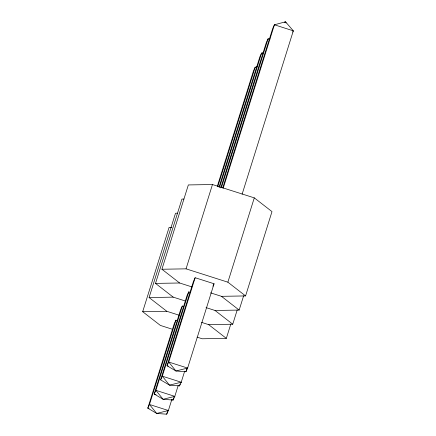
<?xml version="1.0" encoding="UTF-8"?>
<svg xmlns="http://www.w3.org/2000/svg" width="436" height="436" viewBox="0 0 436 436"><rect width="100%" height="100%" fill="white"/><g stroke="black" fill="none" stroke-linecap="round" stroke-linejoin="round"><path stroke-width="0.65" d="M172.612 329.333L160.388 325.43L142.681 311.691L169.103 227.379L171.784 227.33M179.027 315.184L166.803 311.288L149.096 297.543L175.517 213.231L177.528 213.199M185.442 301.036L173.217 297.139L155.51 283.395L181.932 199.083L183.943 199.05M191.856 286.888L179.632 282.991L161.925 269.246L188.347 184.935L212.468 184.532L254.292 197.868L271.993 211.613L245.572 295.924L221.455 296.327L210.517 292.839M161.925 269.246L186.047 268.843L212.468 184.532M217.292 186.357L253.469 70.915L255.169 67.231L257.126 66.703M177.795 320.771L175.904 320.171L149.483 404.483L147.782 408.167L156.677 413.437L166.688 414.2L168.383 410.516L171.839 399.49M217.771 186.564L255.169 67.231L256.428 67.635M219.03 187.131L259.883 56.767L261.584 53.083L263.54 52.56M183.578 306.421L182.319 306.023L155.897 390.334L154.197 394.019L163.091 399.289L173.103 400.052L174.798 396.368L178.253 385.342M219.51 187.338L261.584 53.083L262.843 53.486M184.673 371.194L181.218 382.219L179.518 385.904L169.506 385.146L160.612 379.87L187.033 295.559L188.734 291.875L190.625 292.474M220.774 187.9L266.298 42.619L267.998 38.935L269.955 38.412M188.734 291.875L162.312 376.186L160.612 379.87M221.455 187.458L267.998 38.935L269.889 39.54M222.714 188.02L272.713 28.476L274.413 24.792L285.504 21.8L293.319 30.825L242.1 194.26M195.148 277.727L168.727 362.038L167.026 365.722L175.926 370.998L185.932 371.755L187.633 368.071L214.054 283.76L195.148 277.727L193.448 281.411L167.026 365.722L168.285 366.126M223.194 188.227L274.413 24.792L293.319 30.825L292.752 32.051M166.688 414.2L167.5 411.606M173.915 397.458L173.103 400.052L171.839 399.649M179.518 385.904L180.128 383.958M185.932 371.755L186.946 368.513M245.572 295.924L227.87 282.179L254.292 197.868M197.061 337.132L202.211 338.772L226.328 338.369L230.802 324.101M201.546 322.368L208.626 324.624L232.742 324.221L237.217 309.952M206.032 307.603L215.041 310.476L239.157 310.072L243.631 295.804M182.319 306.023L180.618 309.707L154.197 394.019L156.088 394.624M175.904 320.171L174.204 323.855L147.782 408.167L149.041 408.57M212.921 286.218L214.054 283.76M284.337 22.405L285.504 21.8L286.087 23.01M155.51 283.395L179.632 282.991M149.096 297.543L173.217 297.139M142.681 311.691L166.803 311.288M186.047 268.843L227.87 282.179M221.455 296.327L239.157 310.072M215.041 310.476L232.742 324.221M208.626 324.624L226.328 338.369M187.633 368.071L175.926 370.998L168.727 362.038L187.633 368.071M181.218 382.219L169.506 385.146L162.312 376.186L181.218 382.219M174.798 396.368L163.091 399.289L155.897 390.334L174.798 396.368M168.383 410.516L156.677 413.437L149.483 404.483L168.383 410.516"/></g></svg>
